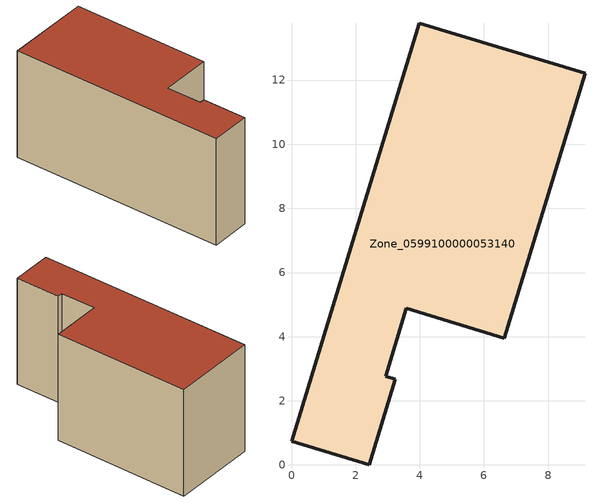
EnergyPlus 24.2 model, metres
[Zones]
Zone_0599100000053140
 floor ground (C_G): 0,0.74 3.99,13.78 9.15,12.21 6.63,3.96 3.58,4.89 2.94,2.77 3.23,2.68 2.42,0 z0
 wall outside (C_F): 2.94,2.77 3.58,4.89 6.63,3.96 9.15,12.21 3.99,13.78 0,0.74 2.42,0 3.23,2.68 2.94,2.77 z0:7
 roof outside (C_R): 9.15,12.21 3.99,13.78 0,0.74 2.42,0 3.23,2.68 2.94,2.77 3.58,4.89 6.63,3.96 z7
[BUILDING]
Pand.0599100000053140: North Axis=0; Terrain=City; Loads Convergence Tolerance Value=0.04; Temperature Convergence Tolerance Value=0.4; Solar Distribution=FullExterior; Maximum Number of Warmup Days=25; Minimum Number of Warmup Days=1
[Site:Location]
Rotterdam.The.Hague.AP_ZH_NLD Design_Conditions: Latitude=51.96; Longitude=4.45; Time Zone=1; Elevation=-4.5
[SITE:GROUNDTEMPERATURE:BUILDINGSURFACE]
18, 18, 18, 18, 18, 18, 18, 18, 18, 18, 18, 18
[MATERIAL] Thermal Absorptance=0.9; Solar Absorptance=0.7; Visible Absorptance=0.7
Name | Roughness | Thickness | Conductivity | Density | Specific Heat
G.TI.1975-1991 | MediumSmooth | 0.15 | 0.288461 | 540 | 1210
F.TI.1975-1991 | Rough | 0.3 | 0.230769 | 1920 | 840
R.TI.1975-1991 | MediumRough | 0.2 | 0.153846 | 1500 | 1000
[CONSTRUCTION]
C_G: G.TI.1975-1991
C_F: F.TI.1975-1991
C_R: R.TI.1975-1991
[ZONE]
Zone_0599100000053140: Type=1; Multiplier=1; Ceiling Height=Autocalculate; Volume=Autocalculate; Floor Area=autocalculate; Part of Total Floor Area=Yes
[ZONEINFILTRATION:DESIGNFLOWRATE]
Infil_Zone_0599100000053140: Zone or ZoneList or Space or SpaceList=Zone_0599100000053140; Schedule=AlwaysOn; Design Flow Rate Calculation Method=Flow/Area; Flow Rate per Floor Area=0.003; Constant Term Coefficient=1; Temperature Term Coefficient=0; Velocity Term Coefficient=0; Velocity Squared Term Coefficient=0
[HVACTEMPLATE:ZONE:IDEALLOADSAIRSYSTEM]
Zone_0599100000053140: Maximum Heating Supply Air Temperature=50; Minimum Cooling Supply Air Temperature=13; Maximum Heating Supply Air Humidity Ratio=0.0156; Minimum Cooling Supply Air Humidity Ratio=0.0077; Heating Limit=NoLimit; Cooling Limit=NoLimit; Dehumidification Control Type=ConstantSensibleHeatRatio; Cooling Sensible Heat Ratio=0.7; Dehumidification Setpoint=60; Humidification Control Type=None; Humidification Setpoint=30; Outdoor Air Method=None; Outdoor Air Flow Rate per Person=0.00944; Outdoor Air Flow Rate per Zone Floor Area=0; Outdoor Air Flow Rate per Zone=0; Demand Controlled Ventilation Type=None; Outdoor Air Economizer Type=NoEconomizer; Heat Recovery Type=None; Sensible Heat Recovery Effectiveness=0.7; Latent Heat Recovery Effectiveness=0.65
[ZONECONTROL:THERMOSTAT]
ThermostatControl_Zone_0599100000053140: Zone or ZoneList=Zone_0599100000053140; Control Type Schedule=DualSetpointControlType; Control 1=Thermostat_Zone_0599100000053140; Temperature Difference Between Cutout And Setpoint=0
[THERMOSTATSETPOINT:DUALSETPOINT]
Thermostat_Zone_0599100000053140: Heating Setpoint Temperature Schedule=HeatingSetpoint_Zone_0599100000053140; Cooling Setpoint Temperature Schedule=CoolingSetpoint_Zone_0599100000053140
[SCHEDULE:COMPACT]
HeatingSetpoint_Zone_0599100000053140: Through: 12/31, For: AllDays, Until: 24:00, 21
CoolingSetpoint_Zone_0599100000053140: Through: 12/31, For: AllDays, Until: 24:00, 24
DualSetpointControlType: Through: 12/31, For: AllDays, Until: 24:00, 4
AlwaysOn: Through: 12/31, For: AllDays, Until: 24:00, 1
